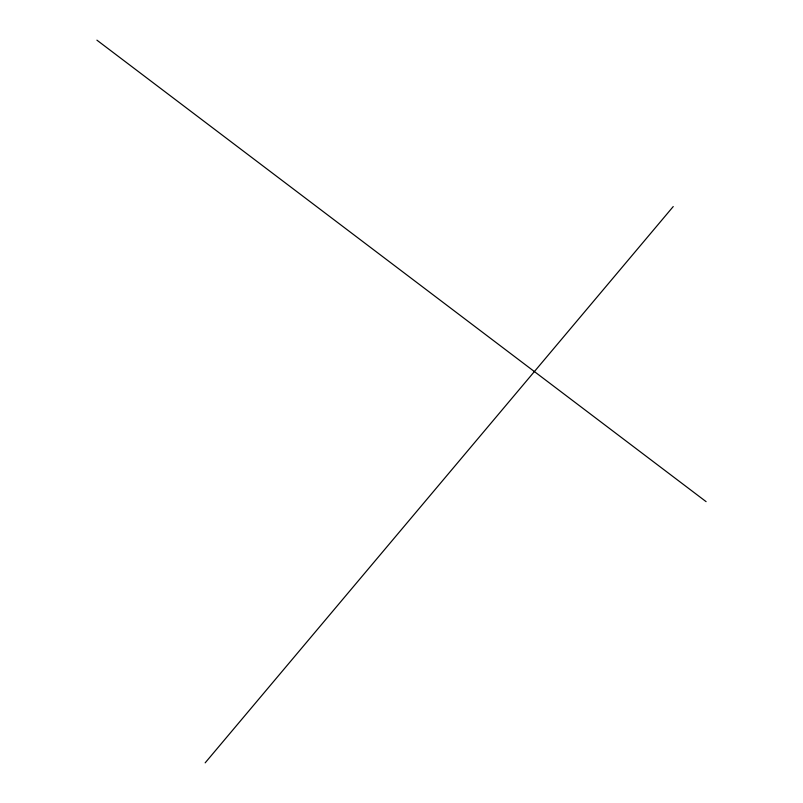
<?xml version="1.0" encoding="UTF-8"?>
<svg xmlns="http://www.w3.org/2000/svg" width="803" height="803" viewBox="0 0 803 803"><rect width="100%" height="100%" fill="white"/><g stroke="black" fill="none" stroke-linecap="round" stroke-linejoin="round"><path stroke-width="1.2" d="M205.156 762.85L673.235 206.552M96.902 40.15L706.098 501.644"/></g></svg>
